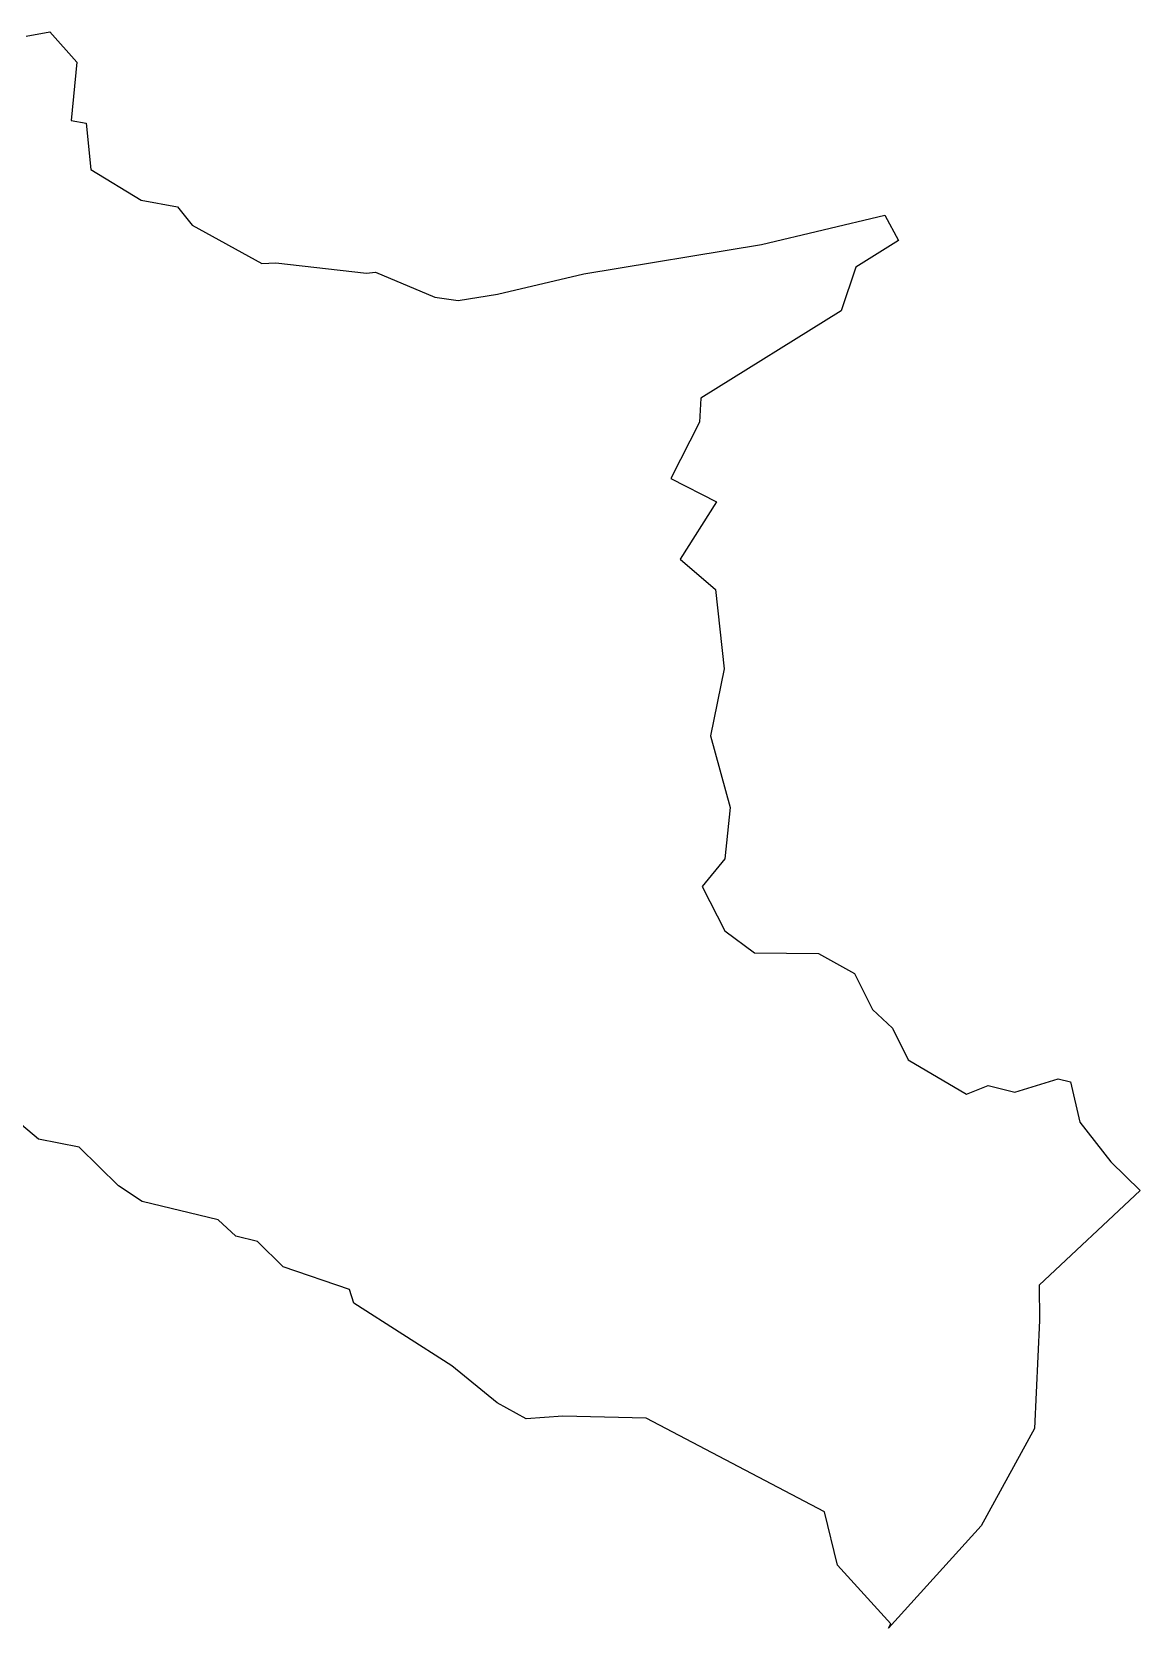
# Model space of a CAD drawing. Header units: metres. Extents: x 310882 to 315750, y 1906255 to 1910693.
# Drawn here: x 313438 to 315750, y 1906255 to 1909584 of the extents above; entities that cross this region are included whole.
import ezdxf

# ---------------------------------------------------------------- set-up
doc = ezdxf.new("R2010")
doc.units = ezdxf.units.M
doc.layers.add('village', color=3, linetype='Continuous')

msp = doc.modelspace()

# ---------------------------------------------------------------- linework, layer by layer
at = {"layer": 'village', "color": 3, "true_color": 0x00ff00}
msp.add_polyline3d([(313425.8, 1909575.1, 0), (313475.1, 1909584.1, 0), (313531.3, 1909521.2, 0), (313519.6, 1909399.5, 0), (313550.9, 1909394, 0), (313560.7, 1909296.8, 0), (313665.6, 1909233.3, 0), (313741.7, 1909219.2, 0), (313772, 1909180.7, 0), (313917.4, 1909101.3, 0), (313946.4, 1909102.6, 0), (314136.1, 1909080.7, 0), (314155, 1909083.1, 0), (314278.4, 1909030.5, 0), (314327.5, 1909024, 0), (314409.5, 1909036.7, 0), (314589.5, 1909079.6, 0), (314960.4, 1909140.4, 0), (315217.6, 1909201.8, 0), (315246.1, 1909148.9, 0), (315156.9, 1909093.5, 0), (315126.7, 1909002.4, 0), (314833.9, 1908819.9, 0), (314830.9, 1908769.8, 0), (314771, 1908652.2, 0), (314866.4, 1908603.7, 0), (314790.5, 1908483.9, 0), (314864, 1908421.2, 0), (314882.4, 1908255.4, 0), (314854.1, 1908116, 0), (314895.2, 1907965.9, 0), (314883.9, 1907859.1, 0), (314836.5, 1907801.3, 0), (314883.8, 1907709.2, 0), (314945.4, 1907663.2, 0), (315079, 1907661.6, 0), (315154.6, 1907620.3, 0), (315191.8, 1907544.8, 0), (315233.4, 1907505.9, 0), (315266.6, 1907439.7, 0), (315388, 1907368.2, 0), (315433.5, 1907386.1, 0), (315488.9, 1907372.5, 0), (315579.5, 1907400.4, 0), (315605, 1907394, 0), (315624.9, 1907309.8, 0), (315689.3, 1907227.1, 0), (315750.4, 1907167.1, 0), (315539.8, 1906969.5, 0), (315540.5, 1906895.9, 0), (315530.2, 1906671, 0), (315418.4, 1906467.6, 0), (315225.6, 1906254.5, 0), (315230.2, 1906263.4, 0), (315118.8, 1906385.6, 0), (315091.8, 1906496.8, 0), (314719.4, 1906692.5, 0), (314545.8, 1906696.4, 0), (314469.2, 1906691.1, 0), (314408.5, 1906724.7, 0), (314313.8, 1906801.6, 0), (314109.4, 1906932.2, 0), (314100.4, 1906960.8, 0), (313962.2, 1907007.8, 0), (313908.4, 1907060.7, 0), (313862.9, 1907071.8, 0), (313826.2, 1907106.3, 0), (313667.4, 1907144.5, 0), (313618.4, 1907176.8, 0), (313536.4, 1907258, 0), (313451.5, 1907274.5, 0), (313344.3, 1907364, 0)], dxfattribs=at)

doc.saveas('drawing.dxf')
